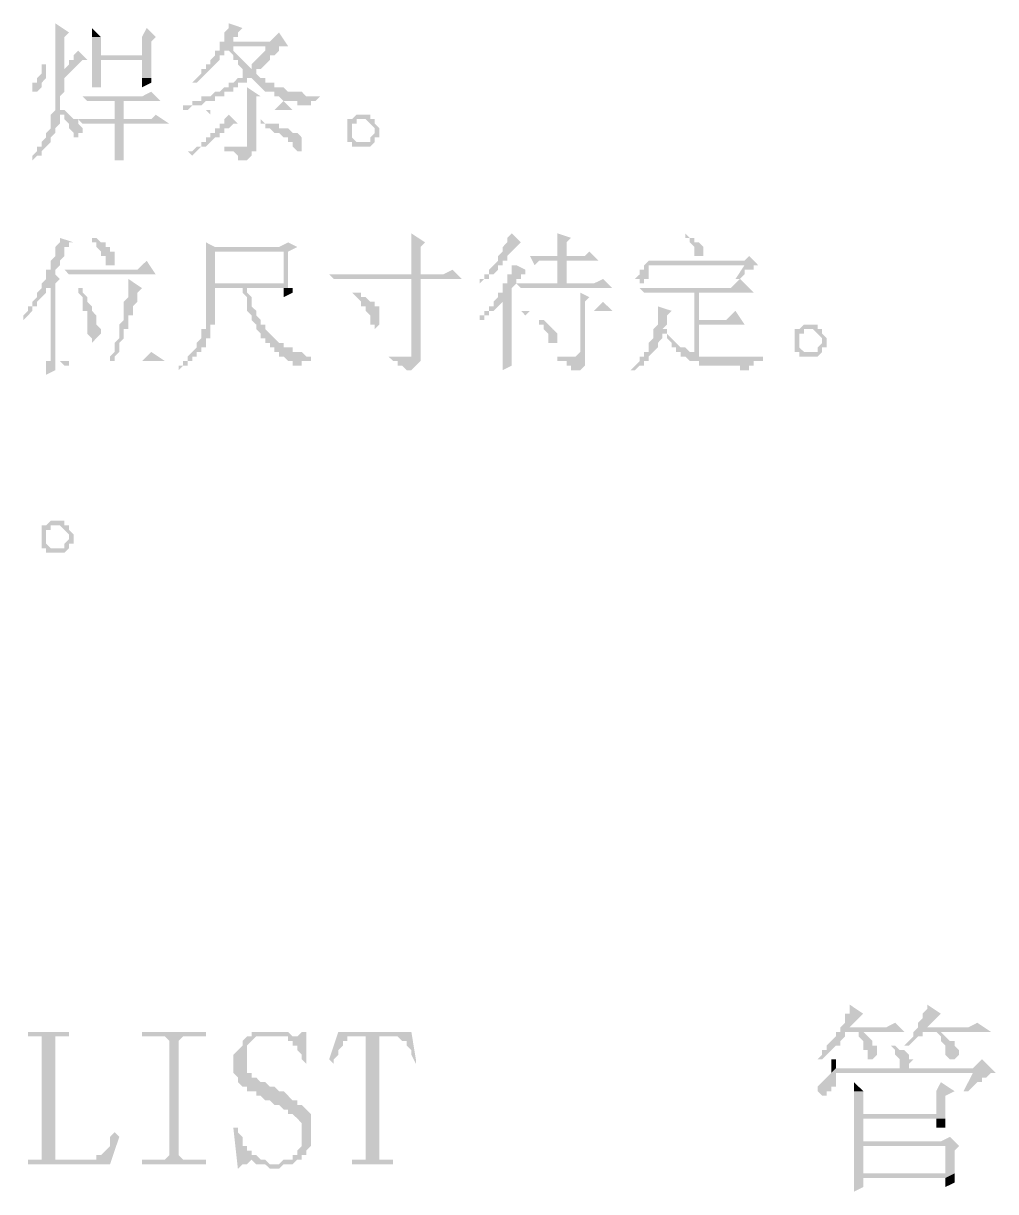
# Model space of a CAD drawing. Extents: x 51 to 246, y 3 to 417.
# Drawn here: x 199.98 to 209, y 308.82 to 319.66 of the extents above; entities that cross this region are included whole.
import ezdxf

# ---------------------------------------------------------------- set-up
doc = ezdxf.new("R2010")
doc.units = 0
doc.header["$MEASUREMENT"] = 0
doc.layers.add('_____1', color=160, linetype='Continuous')

msp = doc.modelspace()

# ---------------------------------------------------------------- hatches: boundary and pattern name
at = {"layer": '_____1'}
for points in [[(200.279, 319.659), (200.279, 319.193), (200.364, 319.193), (200.364, 319.532), (200.406, 319.574)], [(200.618, 319.616), (200.618, 319.532), (200.702, 319.532)], [(201.126, 319.616), (201.083, 319.532), (200.618, 319.532), (200.618, 319.362), (200.702, 319.362), (200.702, 319.532), (201.21, 319.532)], [(201.888, 319.659), (201.888, 319.616), (201.845, 319.574), (201.845, 319.489), (201.803, 319.489), (201.93, 319.489), (201.93, 319.532), (201.972, 319.532), (201.972, 319.574), (202.015, 319.616)], [(201.21, 319.532), (201.083, 319.532), (201.083, 319.362), (200.618, 319.362), (200.618, 319.32), (201.083, 319.32), (201.083, 319.151), (200.618, 319.151), (200.618, 319.066), (200.702, 319.066), (200.702, 319.151), (201.168, 319.151), (201.168, 319.489)], [(201.803, 319.489), (201.803, 319.405), (201.761, 319.405), (201.761, 319.362), (201.718, 319.32), (201.718, 319.278), (201.676, 319.278), (201.676, 319.235), (201.634, 319.235), (201.634, 319.193), (201.549, 319.108), (201.591, 319.108), (201.676, 319.193), (201.718, 319.235), (201.803, 319.32), (201.803, 319.362), (201.845, 319.362), (201.845, 319.405), (201.888, 319.405), (201.888, 319.447), (202.269, 319.447)], [(202.353, 319.574), (202.269, 319.489), (201.803, 319.489), (202.269, 319.447), (202.226, 319.447), (202.226, 319.405), (202.099, 319.278), (202.099, 319.235), (202.184, 319.235), (202.269, 319.32), (202.269, 319.362), (202.311, 319.362), (202.353, 319.405), (202.353, 319.447), (202.438, 319.447)], [(200.491, 319.405), (200.448, 319.362), (200.448, 319.32), (200.406, 319.32), (200.406, 319.278), (200.364, 319.235), (200.364, 319.193), (200.279, 319.193), (200.279, 318.854), (200.237, 318.812), (200.364, 318.812), (200.364, 318.77), (200.406, 318.727), (200.406, 318.685), (200.448, 318.643), (200.448, 318.6), (200.491, 318.6), (200.491, 318.643), (200.533, 318.643), (200.533, 318.685), (200.491, 318.727), (200.491, 318.77), (200.448, 318.77), (200.406, 318.812), (200.364, 318.854), (200.321, 318.854), (200.321, 318.981), (200.364, 319.024), (200.364, 319.151), (200.533, 319.32), (200.575, 319.32)], [(201.93, 319.447), (201.888, 319.447), (201.888, 319.405), (201.93, 319.362), (201.93, 319.32), (201.972, 319.32), (201.972, 319.278), (202.015, 319.235), (202.015, 319.151), (201.972, 319.151), (201.93, 319.108), (201.888, 319.108), (201.888, 319.066), (201.845, 319.066), (201.803, 319.024), (201.761, 319.024), (201.718, 318.981), (201.634, 318.981), (201.634, 318.939), (201.549, 318.939), (201.549, 318.897), (201.464, 318.897), (201.464, 318.854), (201.507, 318.854), (201.549, 318.897), (201.634, 318.897), (201.676, 318.939), (201.761, 318.939), (201.761, 318.981), (201.845, 318.981), (201.845, 319.024), (201.93, 319.024), (201.93, 319.066), (201.972, 319.066), (201.972, 319.108), (202.057, 319.108), (202.057, 319.151), (202.184, 319.151), (202.142, 319.193), (202.142, 319.235), (202.184, 319.235), (202.099, 319.235), (202.057, 319.278), (201.93, 319.405)], [(200.194, 319.278), (200.152, 319.278), (200.152, 319.193), (200.11, 319.151), (200.11, 319.108), (200.067, 319.108), (200.067, 319.024), (200.11, 319.024), (200.152, 319.066), (200.152, 319.108), (200.194, 319.151), (200.194, 319.235)], [(200.618, 319.32), (200.618, 319.151), (200.702, 319.151), (200.702, 319.32), (201.083, 319.32)], [(202.057, 319.066), (202.057, 318.854), (202.142, 318.854), (202.142, 318.981), (202.184, 318.981)], [(202.184, 319.151), (202.099, 319.151), (202.184, 319.066), (202.226, 319.024), (202.311, 319.024), (202.311, 318.981), (202.353, 318.981), (202.396, 318.939), (202.523, 318.939), (202.523, 318.897), (202.65, 318.897), (202.65, 318.939), (202.692, 318.939), (202.734, 318.981), (202.607, 318.981), (202.565, 319.024), (202.438, 319.024), (202.396, 319.066), (202.311, 319.066), (202.311, 319.108), (202.226, 319.108), (202.226, 319.151)], [(201.168, 319.024), (201.083, 318.981), (200.533, 318.981), (200.575, 318.939), (201.253, 318.939)], [(202.396, 318.939), (202.311, 318.854), (201.676, 318.854), (201.718, 318.812), (201.718, 318.854), (202.48, 318.854)], [(202.142, 318.854), (202.057, 318.854), (202.057, 318.516), (202.015, 318.516), (201.845, 318.473), (201.93, 318.473), (201.972, 318.431), (201.972, 318.389), (202.057, 318.389), (202.099, 318.431), (202.099, 318.473), (202.142, 318.473), (202.142, 318.516)], [(200.237, 318.812), (200.237, 318.685), (200.194, 318.643), (200.194, 318.6), (200.152, 318.558), (200.152, 318.516), (200.11, 318.516), (200.11, 318.473), (200.067, 318.431), (200.067, 318.389), (200.025, 318.389), (200.067, 318.389), (200.11, 318.431), (200.152, 318.431), (200.152, 318.473), (200.237, 318.558), (200.237, 318.6), (200.279, 318.643), (200.279, 318.685), (200.321, 318.727), (200.321, 318.812)], [(201.21, 318.812), (201.168, 318.77), (200.491, 318.77), (200.533, 318.727), (201.337, 318.727)], [(201.888, 318.812), (201.845, 318.77), (201.845, 318.727), (201.803, 318.727), (201.803, 318.685), (201.761, 318.685), (201.761, 318.643), (201.718, 318.643), (201.718, 318.6), (201.676, 318.6), (201.676, 318.558), (201.634, 318.558), (201.634, 318.516), (201.591, 318.516), (201.549, 318.473), (201.507, 318.473), (201.549, 318.431), (201.634, 318.516), (201.676, 318.516), (201.718, 318.558), (201.761, 318.6), (201.803, 318.6), (201.803, 318.643), (201.845, 318.643), (201.845, 318.685), (201.888, 318.685), (201.93, 318.727), (201.972, 318.727)], [(203.115, 318.812), (203.073, 318.812), (203.031, 318.77), (202.988, 318.77), (202.988, 318.558), (203.115, 318.558), (203.073, 318.558), (203.031, 318.6), (203.031, 318.727), (203.073, 318.727), (203.073, 318.77), (203.242, 318.77), (203.2, 318.77), (203.2, 318.812), (203.158, 318.812)], [(203.242, 318.77), (203.115, 318.77), (203.158, 318.77), (203.242, 318.685), (203.242, 318.643), (203.2, 318.6), (203.2, 318.558), (203.031, 318.558), (203.031, 318.516), (203.2, 318.516), (203.242, 318.558), (203.242, 318.6), (203.285, 318.6), (203.285, 318.685), (203.242, 318.727)], [(200.321, 317.669), (200.321, 317.627), (200.279, 317.584), (200.279, 317.5), (200.237, 317.457), (200.237, 317.373), (200.194, 317.373), (200.194, 317.288), (200.152, 317.246), (200.152, 317.203), (200.11, 317.161), (200.11, 317.119), (200.067, 317.076), (200.067, 317.034), (200.025, 317.034), (200.025, 316.992), (199.983, 316.949), (199.983, 316.907), (200.067, 316.992), (200.067, 317.034), (200.11, 317.034), (200.11, 317.076), (200.194, 317.161), (200.194, 317.203), (200.237, 317.203), (200.321, 317.288), (200.279, 317.33), (200.279, 317.373), (200.321, 317.415), (200.321, 317.457), (200.364, 317.5), (200.364, 317.584), (200.406, 317.584), (200.406, 317.627), (200.448, 317.627)], [(200.618, 317.669), (200.618, 317.627), (200.66, 317.627), (200.66, 317.584), (200.702, 317.542), (200.702, 317.5), (200.745, 317.5), (200.745, 317.415), (200.829, 317.415), (200.829, 317.542), (200.787, 317.542), (200.787, 317.584), (200.745, 317.584), (200.745, 317.627), (200.702, 317.627), (200.66, 317.669)], [(203.581, 317.711), (203.581, 317.33), (203.666, 317.33), (203.666, 317.584), (203.708, 317.627)], [(204.512, 317.711), (204.47, 317.669), (204.47, 317.627), (204.428, 317.584), (204.428, 317.542), (204.385, 317.5), (204.385, 317.457), (204.301, 317.373), (204.301, 317.33), (204.258, 317.33), (204.258, 317.288), (204.216, 317.288), (204.216, 317.246), (204.258, 317.288), (204.301, 317.288), (204.301, 317.33), (204.343, 317.33), (204.385, 317.373), (204.385, 317.415), (204.428, 317.415), (204.428, 317.457), (204.47, 317.457), (204.47, 317.5), (204.597, 317.627)], [(204.936, 317.711), (204.936, 317.5), (205.02, 317.5), (205.02, 317.627), (205.063, 317.669)], [(201.676, 317.627), (201.676, 317.542), (202.396, 317.542), (202.396, 317.246), (201.761, 317.246), (201.676, 317.203), (201.676, 316.822), (201.634, 316.822), (201.634, 316.738), (201.591, 316.695), (201.591, 316.653), (201.507, 316.568), (201.507, 316.526), (201.464, 316.526), (201.464, 316.484), (201.422, 316.484), (201.422, 316.441), (201.464, 316.484), (201.507, 316.484), (201.507, 316.526), (201.549, 316.526), (201.549, 316.568), (201.591, 316.568), (201.591, 316.611), (201.634, 316.611), (201.634, 316.653), (201.676, 316.653), (201.676, 316.738), (201.718, 316.738), (201.718, 316.865), (201.761, 316.865), (201.761, 317.203), (202.438, 317.203), (202.438, 317.542), (202.523, 317.584), (201.761, 317.584)], [(201.676, 317.542), (201.676, 317.203), (201.761, 317.246), (201.761, 317.542), (202.396, 317.542)], [(202.438, 317.627), (202.353, 317.584), (201.761, 317.584), (202.523, 317.584)], [(205.232, 317.542), (205.19, 317.5), (204.682, 317.5), (204.724, 317.415), (204.766, 317.457), (205.317, 317.457)], [(205.782, 317.542), (205.782, 317.457), (205.74, 317.415), (205.782, 317.457)], [(201.126, 317.457), (201.041, 317.373), (200.364, 317.373), (200.406, 317.33), (201.21, 317.33)], [(206.714, 317.5), (206.671, 317.457), (205.782, 317.457), (205.74, 317.415), (206.671, 317.415), (206.587, 317.288), (206.629, 317.288), (206.671, 317.33), (206.671, 317.373), (206.756, 317.373), (206.756, 317.415), (206.798, 317.415)], [(203.962, 317.373), (203.877, 317.33), (202.819, 317.33), (202.861, 317.288), (204.047, 317.288)], [(204.555, 317.415), (204.512, 317.415), (204.512, 317.33), (204.47, 317.33), (204.47, 317.246), (204.428, 317.246), (204.428, 317.161), (204.385, 317.161), (204.385, 317.119), (204.343, 317.076), (204.428, 317.076), (204.428, 316.441), (204.512, 316.484), (204.512, 317.203), (204.555, 317.246), (204.555, 317.288), (204.597, 317.288), (204.597, 317.33), (204.639, 317.33), (204.639, 317.373)], [(205.74, 317.415), (205.74, 317.373), (205.698, 317.373), (205.698, 317.33), (205.655, 317.288), (205.698, 317.288), (205.698, 317.246), (205.74, 317.246), (205.74, 317.288), (205.782, 317.288), (205.782, 317.415), (206.671, 317.415)], [(200.279, 317.246), (200.237, 317.203), (200.237, 316.526), (200.194, 316.526), (200.194, 316.399), (200.279, 316.441), (200.279, 317.203)], [(200.956, 317.288), (200.956, 317.119), (200.914, 317.076), (200.914, 316.907), (200.872, 316.865), (200.872, 316.738), (200.829, 316.695), (200.829, 316.611), (200.787, 316.568), (200.787, 316.526), (200.829, 316.526), (200.829, 316.568), (200.872, 316.611), (200.872, 316.695), (200.914, 316.738), (200.914, 316.822), (200.956, 316.822), (200.956, 316.949), (200.999, 316.949), (200.999, 317.034), (201.041, 317.076), (201.041, 317.161), (201.083, 317.203)], [(203.666, 317.288), (203.581, 317.288), (203.581, 316.568), (203.539, 316.568), (203.666, 316.568)], [(205.359, 317.288), (205.274, 317.246), (204.555, 317.246), (204.597, 317.203), (205.444, 317.203)], [(206.629, 317.288), (206.544, 317.203), (205.698, 317.203), (205.74, 317.161), (206.756, 317.161)], [(202.438, 317.203), (202.396, 317.203), (202.396, 317.119), (202.48, 317.161), (202.48, 317.203)], [(205.147, 317.161), (205.147, 316.992), (205.19, 316.992), (205.19, 317.076), (205.232, 317.119)], [(206.248, 317.161), (206.206, 317.161), (206.206, 316.611), (206.079, 316.568), (206.502, 316.568), (206.248, 316.568), (206.248, 316.865), (206.671, 316.865), (206.248, 316.907)], [(204.343, 317.076), (204.343, 317.034), (204.301, 317.034), (204.301, 316.992), (204.258, 316.992), (204.258, 316.949), (204.216, 316.949), (204.216, 316.865), (204.216, 316.907), (204.258, 316.907), (204.258, 316.949), (204.301, 316.949), (204.301, 316.992), (204.343, 316.992), (204.428, 317.076)], [(205.359, 317.076), (205.274, 316.992), (204.597, 316.992), (204.639, 316.949), (204.682, 316.992), (205.444, 316.992)], [(205.867, 317.034), (205.867, 316.865), (205.825, 316.822), (205.825, 316.78), (205.952, 316.78), (205.952, 316.738), (205.994, 316.695), (205.994, 316.653), (206.036, 316.653), (206.036, 316.611), (206.079, 316.611), (206.079, 316.568), (206.206, 316.611), (206.163, 316.611), (206.121, 316.653), (206.079, 316.653), (206.036, 316.695), (205.952, 316.78), (205.952, 316.822), (205.909, 316.822), (205.952, 316.865), (205.952, 316.949), (205.994, 316.992)], [(205.19, 316.992), (205.147, 316.992), (205.147, 316.611), (205.105, 316.568), (204.936, 316.526), (205.02, 316.526), (205.02, 316.484), (205.063, 316.484), (205.063, 316.441), (205.147, 316.441), (205.19, 316.484), (205.19, 316.568)], [(206.587, 316.992), (206.502, 316.907), (206.248, 316.907), (206.671, 316.865)], [(205.825, 316.78), (205.825, 316.738), (205.782, 316.695), (205.782, 316.611), (205.74, 316.611), (205.74, 316.568), (205.698, 316.568), (205.698, 316.526), (205.613, 316.441), (205.655, 316.441), (205.698, 316.484), (205.74, 316.484), (205.74, 316.526), (205.782, 316.526), (205.782, 316.568), (205.867, 316.653), (205.867, 316.695), (205.909, 316.738), (205.909, 316.78)], [(207.264, 316.865), (207.222, 316.865), (207.179, 316.822), (207.137, 316.822), (207.137, 316.611), (207.264, 316.611), (207.222, 316.611), (207.179, 316.653), (207.179, 316.78), (207.222, 316.78), (207.222, 316.822), (207.391, 316.822), (207.349, 316.822), (207.349, 316.865), (207.306, 316.865)], [(207.391, 316.822), (207.264, 316.822), (207.306, 316.822), (207.349, 316.78), (207.391, 316.738), (207.391, 316.695), (207.349, 316.653), (207.349, 316.611), (207.179, 316.611), (207.179, 316.568), (207.349, 316.568), (207.391, 316.611), (207.391, 316.653), (207.433, 316.653), (207.433, 316.738), (207.391, 316.78)], [(201.168, 316.611), (201.083, 316.526), (200.321, 316.526), (200.364, 316.484), (200.406, 316.484), (200.406, 316.526), (201.295, 316.526)], [(203.327, 316.568), (203.369, 316.568), (203.412, 316.526), (203.454, 316.526), (203.454, 316.484), (203.496, 316.484), (203.539, 316.441), (203.581, 316.441), (203.666, 316.526), (203.666, 316.568), (203.369, 316.568)], [(206.841, 316.568), (206.121, 316.568), (206.163, 316.526), (206.248, 316.526), (206.248, 316.484), (206.629, 316.484), (206.629, 316.441), (206.714, 316.441), (206.714, 316.484), (206.756, 316.484), (206.756, 316.526), (206.841, 316.526)], [(200.279, 315.044), (200.237, 315.044), (200.194, 315.002), (200.152, 315.002), (200.152, 314.79), (200.279, 314.79), (200.237, 314.79), (200.194, 314.833), (200.194, 314.96), (200.237, 314.96), (200.237, 315.002), (200.406, 315.002), (200.364, 315.002), (200.364, 315.044), (200.321, 315.044)], [(200.406, 315.002), (200.279, 315.002), (200.321, 315.002), (200.406, 314.917), (200.406, 314.875), (200.364, 314.833), (200.364, 314.79), (200.194, 314.79), (200.194, 314.748), (200.364, 314.748), (200.406, 314.79), (200.406, 314.833), (200.448, 314.833), (200.448, 314.917), (200.406, 314.96)], [(207.645, 310.557), (207.645, 310.472), (207.603, 310.472), (207.603, 310.388), (207.56, 310.345), (207.56, 310.303), (207.645, 310.345), (207.772, 310.472)], [(208.365, 310.557), (208.365, 310.515), (208.322, 310.472), (208.322, 310.43), (208.28, 310.388), (208.28, 310.345), (208.238, 310.303), (208.365, 310.345), (208.492, 310.472)], [(208.068, 310.388), (207.984, 310.345), (207.645, 310.345), (207.56, 310.303), (207.518, 310.303), (207.518, 310.261), (207.433, 310.176), (207.433, 310.134), (207.391, 310.134), (207.391, 310.091), (207.349, 310.049), (207.391, 310.049), (207.518, 310.176), (207.56, 310.176), (207.56, 310.218), (207.603, 310.261), (207.603, 310.303), (208.153, 310.303)], [(208.83, 310.388), (208.746, 310.345), (208.365, 310.345), (208.238, 310.303), (208.238, 310.261), (208.153, 310.176), (208.195, 310.176), (208.28, 310.261), (208.322, 310.261), (208.322, 310.303), (208.957, 310.303)], [(200.406, 310.303), (200.025, 310.303), (200.025, 310.261), (200.152, 310.261), (200.152, 309.118), (200.11, 309.118), (200.321, 309.118), (200.279, 309.118), (200.279, 310.261), (200.406, 310.261)], [(201.676, 310.303), (201.083, 310.303), (201.083, 310.261), (201.295, 310.261), (201.337, 310.218), (201.337, 309.16), (201.295, 309.118), (201.083, 309.118), (201.083, 309.075), (201.676, 309.075), (201.676, 309.118), (201.464, 309.118), (201.422, 309.16), (201.422, 310.218), (201.464, 310.261), (201.676, 310.261)], [(202.269, 310.303), (202.099, 310.303), (202.099, 310.261), (202.057, 310.261), (202.015, 310.218), (202.015, 310.176), (201.93, 310.091), (201.93, 309.922), (201.972, 309.88), (201.972, 309.837), (202.015, 309.795), (202.057, 309.795), (202.057, 309.753), (202.142, 309.753), (202.142, 309.71), (202.184, 309.71), (202.226, 309.668), (202.269, 309.668), (202.311, 309.626), (202.353, 309.626), (202.396, 309.583), (202.438, 309.583), (202.438, 309.541), (202.48, 309.541), (202.523, 309.499), (202.565, 309.456), (202.565, 309.245), (202.523, 309.202), (202.523, 309.16), (202.48, 309.16), (202.48, 309.118), (202.396, 309.118), (202.353, 309.075), (202.142, 309.075), (202.226, 309.075), (202.269, 309.033), (202.353, 309.033), (202.396, 309.075), (202.48, 309.075), (202.523, 309.118), (202.565, 309.118), (202.565, 309.16), (202.607, 309.16), (202.607, 309.202), (202.65, 309.245), (202.65, 309.541), (202.565, 309.626), (202.523, 309.626), (202.523, 309.668), (202.48, 309.668), (202.396, 309.753), (202.353, 309.753), (202.311, 309.795), (202.269, 309.795), (202.226, 309.837), (202.184, 309.837), (202.142, 309.88), (202.099, 309.88), (202.099, 309.922), (202.057, 309.922), (202.057, 310.176), (202.099, 310.218), (202.142, 310.261), (202.48, 310.261), (202.438, 310.303), (202.311, 310.303)], [(202.607, 310.303), (202.565, 310.303), (202.523, 310.261), (202.353, 310.261), (202.438, 310.261), (202.438, 310.218), (202.48, 310.218), (202.48, 310.176), (202.523, 310.176), (202.523, 310.134), (202.565, 310.091), (202.565, 310.049), (202.607, 310.007)], [(203.581, 310.303), (202.904, 310.303), (202.819, 310.049), (202.861, 310.007), (202.861, 310.049), (202.904, 310.091), (202.904, 310.134), (202.946, 310.176), (202.946, 310.218), (202.988, 310.218), (202.988, 310.261), (203.369, 310.261)], [(203.581, 310.303), (203.369, 310.261), (203.454, 310.261), (203.496, 310.218), (203.539, 310.218), (203.539, 310.176), (203.581, 310.134), (203.581, 310.091), (203.623, 310.007), (203.623, 310.049)], [(208.492, 310.303), (208.449, 310.303), (208.492, 310.261), (208.492, 310.218), (208.534, 310.176), (208.534, 310.091), (208.576, 310.049), (208.619, 310.049), (208.661, 310.091), (208.661, 310.134), (208.619, 310.176), (208.619, 310.218), (208.576, 310.218), (208.534, 310.261)], [(202.48, 310.261), (202.269, 310.261), (202.523, 310.261)], [(203.369, 310.261), (203.115, 310.261), (203.158, 310.261), (203.158, 309.118), (203.031, 309.118), (203.031, 309.075), (203.412, 309.075), (203.412, 309.118), (203.285, 309.118), (203.285, 310.261), (203.327, 310.261)], [(208.026, 310.176), (208.068, 310.134), (208.068, 310.091), (208.111, 310.049), (208.111, 309.964), (208.195, 309.964), (208.195, 310.007), (208.238, 310.049), (208.195, 310.049), (208.195, 310.091), (208.153, 310.134), (208.111, 310.134), (208.068, 310.176)], [(207.518, 310.049), (207.476, 310.049), (207.476, 309.922), (207.518, 309.964)], [(208.873, 310.049), (208.788, 309.964), (207.518, 309.964), (207.476, 309.922), (208.788, 309.922), (208.703, 309.753), (208.746, 309.753), (208.83, 309.837), (208.873, 309.837), (208.873, 309.88), (208.915, 309.88), (208.957, 309.922), (209, 309.922)], [(207.476, 309.922), (207.391, 309.837), (207.349, 309.795), (207.349, 309.753), (207.391, 309.71), (207.433, 309.71), (207.433, 309.753), (207.476, 309.753), (207.476, 309.795), (207.518, 309.795), (207.518, 309.922), (208.788, 309.922)], [(207.687, 309.837), (207.687, 309.753), (207.772, 309.753)], [(208.492, 309.837), (208.449, 309.753), (207.687, 309.753), (207.687, 309.245), (208.534, 309.245), (208.534, 308.991), (207.687, 308.991), (207.687, 308.821), (207.772, 308.864), (207.772, 308.948), (208.534, 308.948), (208.619, 308.991), (208.619, 309.202), (208.661, 309.245), (207.772, 309.287), (207.772, 309.499), (208.534, 309.499), (207.772, 309.541), (207.772, 309.753), (208.619, 309.753)], [(208.619, 309.753), (208.449, 309.753), (208.449, 309.541), (207.772, 309.541), (208.534, 309.499), (208.534, 309.71)], [(201.972, 309.414), (201.93, 309.414), (201.972, 309.033), (202.015, 309.075), (202.057, 309.075), (202.099, 309.118), (202.226, 309.118), (202.184, 309.118), (202.142, 309.16), (202.099, 309.16), (202.099, 309.202), (202.057, 309.202), (202.057, 309.245), (202.015, 309.245), (202.015, 309.329), (201.972, 309.372)], [(200.829, 309.372), (200.787, 309.329), (200.787, 309.245), (200.702, 309.16), (200.66, 309.16), (200.66, 309.118), (200.025, 309.118), (200.025, 309.075), (200.787, 309.075), (200.872, 309.329)], [(208.576, 309.329), (208.492, 309.287), (207.772, 309.287), (208.661, 309.245)], [(207.687, 309.245), (207.687, 308.991), (207.772, 308.991), (207.772, 309.245), (208.534, 309.245)], [(202.226, 309.118), (202.099, 309.118), (202.142, 309.075), (202.311, 309.075), (202.269, 309.075)], [(208.619, 308.991), (208.534, 308.948), (208.534, 308.864), (208.619, 308.906), (208.619, 308.948)]]:
    msp.add_hatch(color=7, dxfattribs=at).paths.add_polyline_path(points, is_closed=False)
for points in [[(201.168, 319.151), (201.083, 319.151), (201.083, 319.066), (201.168, 319.108)], [(200.829, 318.939), (200.914, 318.939), (200.914, 318.77), (200.829, 318.77)], [(202.184, 318.77), (202.184, 318.727), (202.226, 318.727), (202.226, 318.685), (202.269, 318.685), (202.311, 318.643), (202.353, 318.643), (202.396, 318.6), (202.438, 318.6), (202.438, 318.558), (202.48, 318.558), (202.48, 318.516), (202.523, 318.473), (202.565, 318.473), (202.565, 318.6), (202.523, 318.643), (202.48, 318.643), (202.438, 318.685), (202.353, 318.685), (202.353, 318.727), (202.226, 318.727)], [(200.829, 318.389), (200.914, 318.389), (200.914, 318.727), (200.829, 318.727)], [(201.845, 318.516), (201.845, 318.473), (202.015, 318.516)], [(206.121, 317.711), (206.121, 317.669), (206.163, 317.669), (206.163, 317.627), (206.206, 317.584), (206.206, 317.5), (206.29, 317.5), (206.29, 317.584), (206.248, 317.627), (206.206, 317.627), (206.206, 317.669), (206.163, 317.669)], [(204.936, 317.457), (205.02, 317.457), (205.02, 317.246), (204.936, 317.246)], [(200.533, 317.203), (200.491, 317.203), (200.491, 317.161), (200.533, 317.119), (200.533, 316.992), (200.575, 316.992), (200.575, 316.78), (200.618, 316.738), (200.618, 316.695), (200.66, 316.738), (200.702, 316.78), (200.702, 316.822), (200.66, 316.865), (200.66, 316.949), (200.618, 316.992), (200.618, 317.034), (200.575, 317.076), (200.575, 317.119), (200.533, 317.161)], [(202.057, 317.203), (202.015, 317.203), (202.015, 317.161), (202.057, 317.119), (202.057, 316.992), (202.099, 316.949), (202.099, 316.907), (202.142, 316.865), (202.142, 316.822), (202.184, 316.78), (202.184, 316.738), (202.226, 316.738), (202.226, 316.695), (202.269, 316.695), (202.269, 316.653), (202.311, 316.653), (202.311, 316.611), (202.353, 316.611), (202.353, 316.568), (202.396, 316.568), (202.438, 316.526), (202.48, 316.526), (202.48, 316.484), (202.565, 316.484), (202.565, 316.526), (202.65, 316.526), (202.65, 316.568), (202.607, 316.568), (202.565, 316.611), (202.48, 316.611), (202.48, 316.653), (202.396, 316.653), (202.396, 316.695), (202.353, 316.695), (202.226, 316.822), (202.226, 316.865), (202.184, 316.865), (202.184, 316.907), (202.142, 316.949), (202.142, 316.992), (202.099, 317.034), (202.099, 317.119), (202.057, 317.161)], [(203.073, 317.161), (203.031, 317.161), (203.115, 317.076), (203.115, 317.034), (203.158, 317.034), (203.158, 316.992), (203.2, 316.949), (203.2, 316.865), (203.242, 316.865), (203.242, 316.822), (203.285, 316.865), (203.285, 317.034), (203.242, 317.034), (203.242, 317.076), (203.2, 317.076), (203.158, 317.119), (203.115, 317.119), (203.115, 317.161)], [(204.766, 316.907), (204.766, 316.865), (204.809, 316.865), (204.809, 316.822), (204.851, 316.78), (204.851, 316.695), (204.936, 316.695), (204.936, 316.78), (204.893, 316.822), (204.851, 316.865), (204.809, 316.907)], [(204.936, 316.568), (204.936, 316.526), (205.105, 316.568)], [(207.772, 310.303), (207.73, 310.303), (207.73, 310.261), (207.772, 310.218), (207.772, 310.134), (207.814, 310.134), (207.814, 310.049), (207.857, 310.049), (207.899, 310.091), (207.899, 310.176), (207.857, 310.176), (207.857, 310.218)], [(208.449, 309.414), (208.534, 309.414), (208.534, 309.499), (208.449, 309.499)]]:
    msp.add_hatch(color=7, dxfattribs=at).paths.add_polyline_path(points)

doc.saveas('drawing.dxf')
